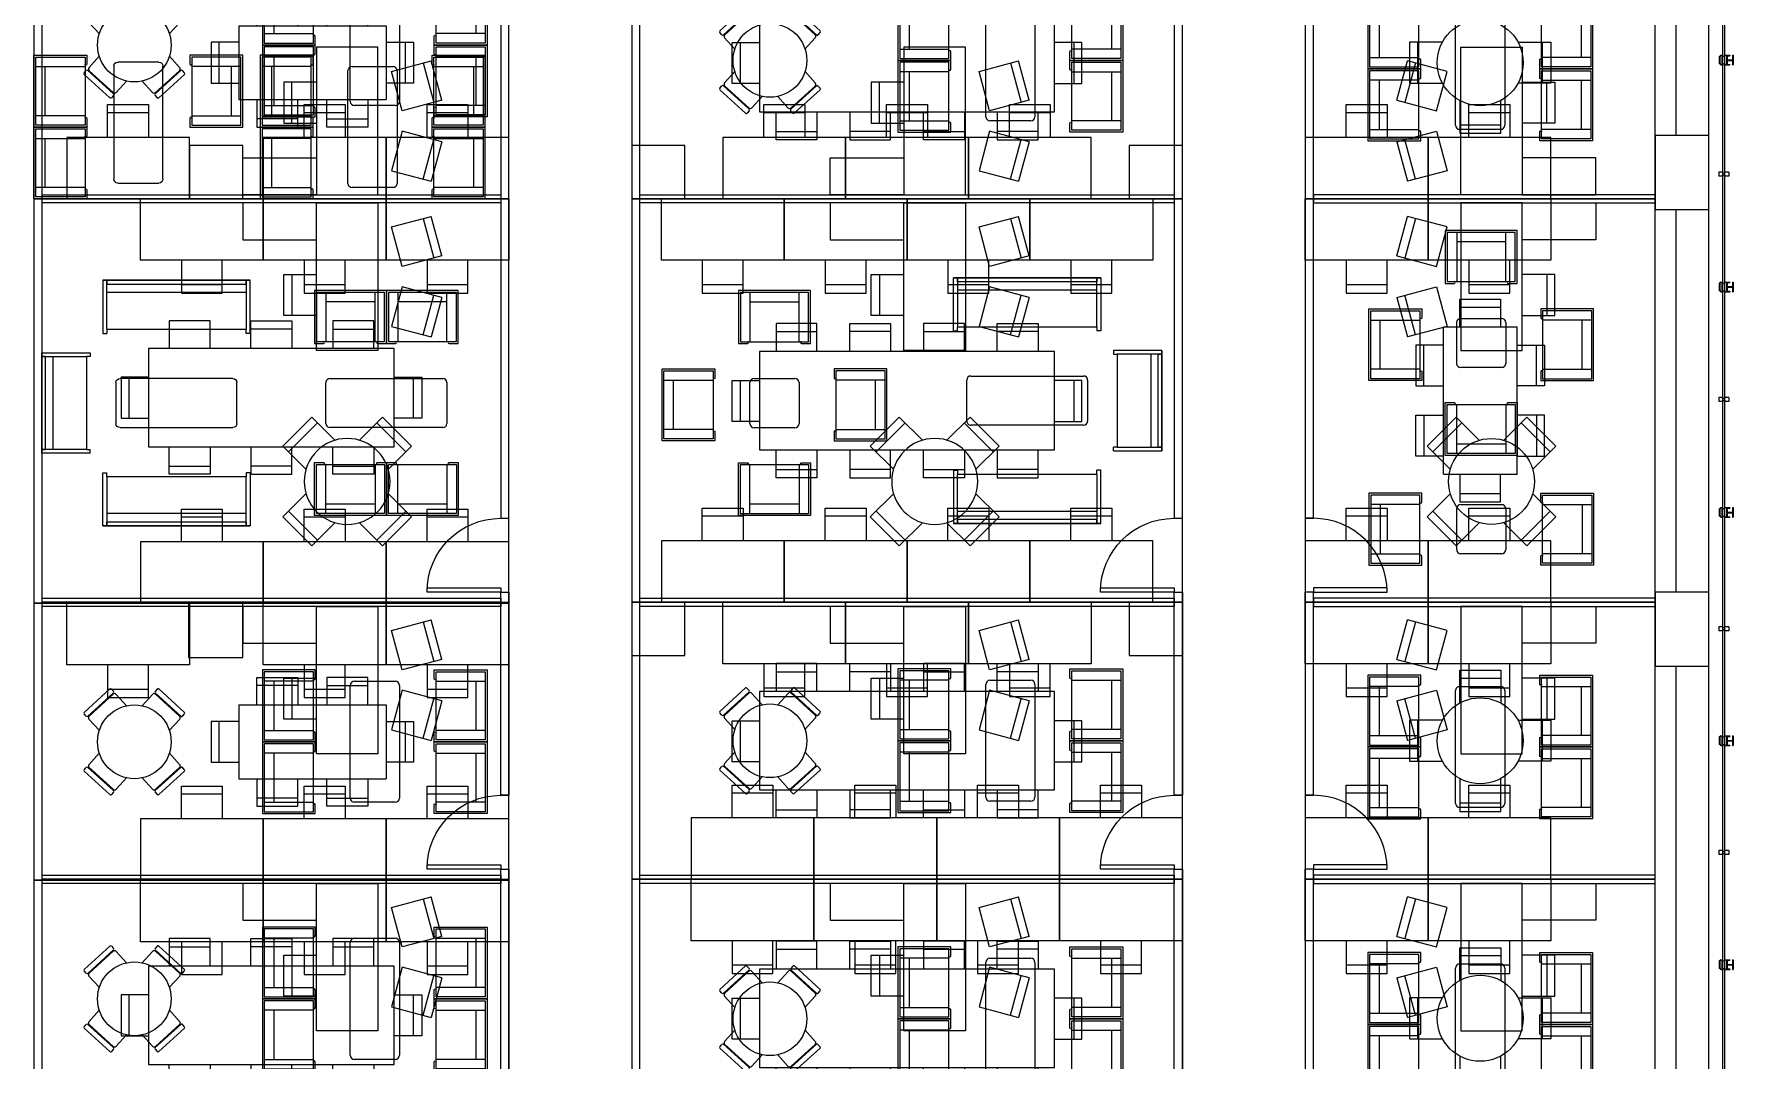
# Model space of a CAD drawing. Header units: feet. Extents: x 0 to 197, y 0 to 205.
# Drawn here: x 128 to 197.2, y 102.7 to 144.5 of the extents above; entities that cross this region are included whole.
import ezdxf

# ---------------------------------------------------------------- set-up
doc = ezdxf.new("R2010")
doc.units = ezdxf.units.FT
doc.header["$LTSCALE"] = 0.003281
doc.header["$MEASUREMENT"] = 0
for name, color, linetype, true_color in [('0-PF-CELLULAR$0-PF-CELL', 6, 'Continuous', 0xff00ff), ('0-PF-PARITION-WALLS', 70, 'Continuous', 0x7fff00), ('FURN$0-FURN-BENCHING', 15, 'Continuous', 0xbf3f3f), ('FURN$0-FURN-BREAKOUT', 18, 'Continuous', 0x000000), ('FURN$0-FURN-CONFERENCE', 4, 'Continuous', 0x00ffff), ('FURN$0-FURN-OFFICE', 254, 'Continuous', 0xbfbfff), ('FURN$0-FURN-RECEPTION', 18, 'Continuous', 0x000000), ('PF-PLAN$0-PF-DARK', 18, 'Continuous', 0x000000), ('PF-PLAN$0-PF-LIGHT', 254, 'Continuous', 0xe6e6e6), ('PF-PLAN$0-PF-MEDIUM', 9, 'Continuous', 0xbebebe)]:
    doc.layers.add(name, color=color, linetype=linetype, true_color=true_color)

# ---------------------------------------------------------------- blocks, each defined once
blk = doc.blocks.new('FLOORED-FURN-BENCHING')
at = {"layer": 'FURN$0-FURN-BENCHING'}
blk.add_line((0.333, 0), (0.333, 1.667), dxfattribs=at)
for points in [[(3.833, 3.333), (3.833, -1.667), (1.333, -1.667), (1.333, 3.333), (3.833, 3.333)], [(1.333, 1.667), (0, 1.667), (0, 0), (1.333, 0)]]:
    blk.add_lwpolyline(points, dxfattribs=at)
blk = doc.blocks.new('FLOORED-FURN-BREAKOUT-LOUNGE-TWO')
at = {"layer": 'FURN$0-FURN-BREAKOUT'}
for p, q in [((0.462, 9.077), (0.462, 7.077)), ((2.462, 7.077), (2.462, 9.077)), ((2.462, 8.692), (0.462, 8.692)), ((0.628, 5.577), (2.295, 5.577)), ((0.462, 3.744), (0.462, 5.41)), ((2.462, 5.41), (2.462, 3.744)), ((2.295, 3.577), (0.628, 3.577)), ((0.462, 0.077), (0.462, 2.077)), ((2.462, 2.077), (2.462, 0.077)), ((2.462, 0.462), (0.462, 0.462))]:
    blk.add_line(p, q, dxfattribs=at)
for points in [[(2.557, 7.077, 1), (2.557, 7), (2.923, 7), (2.923, 9.154), (0, 9.154), (0, 7), (0.365, 7, 1), (0.365, 7.077)], [(2.557, 2.077, -1), (2.557, 2.154), (2.923, 2.154), (2.923, 0), (0, 0), (0, 2.154), (0.365, 2.154, -1), (0.365, 2.077)]]:
    blk.add_lwpolyline(points, format="xyb", dxfattribs=at)
for points in [[(2.846, 9.077), (0.077, 9.077), (0.077, 7.077), (2.846, 7.077), (2.846, 9.077)], [(2.846, 0.077), (0.077, 0.077), (0.077, 2.077), (2.846, 2.077), (2.846, 0.077)]]:
    blk.add_lwpolyline(points, dxfattribs=at)
for centre, start, end in [((0.628, 5.41), 90, 180), ((2.295, 5.41), 0, 90), ((0.628, 3.744), 180, 270), ((2.295, 3.744), 270, 0)]:
    blk.add_arc(centre, 0.167, start, end, dxfattribs=at)
blk = doc.blocks.new('FLOORED-FURN-BREAKOUT-LOUNGE-FOUR')
at = {"layer": 'FURN$0-FURN-BREAKOUT'}
for p, q in [((0.462, 9.077), (0.462, 7.077)), ((2.462, 7.077), (2.462, 9.077)), ((2.462, 8.692), (0.462, 8.692)), ((0.628, 5.577), (2.295, 5.577)), ((-3.038, 5.506), (-1.038, 5.506)), ((-2.654, 3.506), (-2.654, 5.506)), ((0.462, 3.744), (0.462, 5.41)), ((2.462, 5.41), (2.462, 3.744)), ((5.962, 5.506), (3.962, 5.506)), ((5.577, 3.506), (5.577, 5.506)), ((-1.038, 3.506), (-3.038, 3.506)), ((2.295, 3.577), (0.628, 3.577)), ((3.962, 3.506), (5.962, 3.506)), ((0.462, 0.077), (0.462, 2.077)), ((2.462, 2.077), (2.462, 0.077)), ((2.462, 0.462), (0.462, 0.462))]:
    blk.add_line(p, q, dxfattribs=at)
for points in [[(2.557, 7.077, 1), (2.557, 7), (2.923, 7), (2.923, 9.154), (0, 9.154), (0, 7), (0.365, 7, 1), (0.365, 7.077)], [(-1.038, 3.41, -1), (-0.962, 3.41), (-0.962, 3.044), (-3.115, 3.044), (-3.115, 5.967), (-0.962, 5.967), (-0.962, 5.602, -1), (-1.038, 5.602)], [(3.962, 3.41, 1), (3.885, 3.41), (3.885, 3.044), (6.038, 3.044), (6.038, 5.967), (3.885, 5.967), (3.885, 5.602, 1), (3.962, 5.602)], [(2.557, 2.077, -1), (2.557, 2.154), (2.923, 2.154), (2.923, 0), (0, 0), (0, 2.154), (0.365, 2.154, -1), (0.365, 2.077)]]:
    blk.add_lwpolyline(points, format="xyb", dxfattribs=at)
for points in [[(2.846, 9.077), (0.077, 9.077), (0.077, 7.077), (2.846, 7.077), (2.846, 9.077)], [(-3.038, 3.121), (-3.038, 5.89), (-1.038, 5.89), (-1.038, 3.121), (-3.038, 3.121)], [(5.962, 3.121), (5.962, 5.89), (3.962, 5.89), (3.962, 3.121), (5.962, 3.121)], [(2.846, 0.077), (0.077, 0.077), (0.077, 2.077), (2.846, 2.077), (2.846, 0.077)]]:
    blk.add_lwpolyline(points, dxfattribs=at)
for centre, start, end in [((0.628, 5.41), 90, 180), ((2.295, 5.41), 0, 90), ((0.628, 3.744), 180, 270), ((2.295, 3.744), 270, 0)]:
    blk.add_arc(centre, 0.167, start, end, dxfattribs=at)
blk = doc.blocks.new('FLOORED-FURN-BREAKOUT-LOUNGE-FOUR-ACROSS')
at = {"layer": 'FURN$0-FURN-BREAKOUT'}
for p, q in [((-2.462, 9.077), (-2.462, 7.077)), ((-0.462, 7.077), (-0.462, 9.077)), ((0.462, 9.077), (0.462, 7.077)), ((2.462, 7.077), (2.462, 9.077)), ((-0.462, 8.692), (-2.462, 8.692)), ((2.462, 8.692), (0.462, 8.692)), ((-2.295, 5.577), (2.295, 5.577)), ((-2.462, 3.744), (-2.462, 5.41)), ((2.462, 5.41), (2.462, 3.744)), ((2.295, 3.577), (-2.295, 3.577)), ((-2.462, 0.077), (-2.462, 2.077)), ((-0.462, 2.077), (-0.462, 0.077)), ((0.462, 0.077), (0.462, 2.077)), ((2.462, 2.077), (2.462, 0.077)), ((-0.462, 0.462), (-2.462, 0.462)), ((2.462, 0.462), (0.462, 0.462))]:
    blk.add_line(p, q, dxfattribs=at)
for points in [[(-0.366, 7.077, 1), (-0.366, 7), (0, 7), (0, 9.154), (-2.923, 9.154), (-2.923, 7), (-2.558, 7, 1), (-2.558, 7.077)], [(2.557, 7.077, 1), (2.557, 7), (2.923, 7), (2.923, 9.154), (0, 9.154), (0, 7), (0.365, 7, 1), (0.365, 7.077)], [(-0.366, 2.077, -1), (-0.366, 2.154), (0, 2.154), (0, 0), (-2.923, 0), (-2.923, 2.154), (-2.558, 2.154, -1), (-2.558, 2.077)], [(2.557, 2.077, -1), (2.557, 2.154), (2.923, 2.154), (2.923, 0), (0, 0), (0, 2.154), (0.365, 2.154, -1), (0.365, 2.077)]]:
    blk.add_lwpolyline(points, format="xyb", dxfattribs=at)
for points in [[(-0.077, 9.077), (-2.846, 9.077), (-2.846, 7.077), (-0.077, 7.077), (-0.077, 9.077)], [(2.846, 9.077), (0.077, 9.077), (0.077, 7.077), (2.846, 7.077), (2.846, 9.077)], [(-0.077, 0.077), (-2.846, 0.077), (-2.846, 2.077), (-0.077, 2.077), (-0.077, 0.077)], [(2.846, 0.077), (0.077, 0.077), (0.077, 2.077), (2.846, 2.077), (2.846, 0.077)]]:
    blk.add_lwpolyline(points, dxfattribs=at)
for centre, start, end in [((-2.295, 5.41), 90, 180), ((2.295, 5.41), 0, 90), ((-2.295, 3.744), 180, 270), ((2.295, 3.744), 270, 0)]:
    blk.add_arc(centre, 0.167, start, end, dxfattribs=at)
blk = doc.blocks.new('FLOORED-FURN-BREAKOUT-THREE-COUCH')
at = {"layer": 'FURN$0-FURN-BREAKOUT'}
for p, q in [((7.044, 8.482), (2.956, 8.482)), ((2.956, 8.482), (2.956, 6.514)), ((2.956, 8.482), (3.107, 8.482)), ((3.107, 8.482), (3.107, 6.669)), ((3.107, 8.331), (3.107, 8.482)), ((3.107, 8.482), (6.893, 8.482)), ((6.893, 8.331), (3.107, 8.331)), ((6.893, 6.669), (6.893, 8.482)), ((6.893, 8.482), (7.044, 8.482)), ((6.893, 8.482), (6.893, 8.331)), ((7.044, 6.514), (7.044, 8.482)), ((3.107, 8.028), (6.893, 8.028)), ((2.956, 6.514), (3.107, 6.514)), ((3.107, 6.514), (3.107, 6.665)), ((3.107, 6.665), (6.893, 6.665)), ((6.893, 6.665), (6.893, 6.514)), ((7.044, 6.514), (6.893, 6.514)), ((0, 6), (0, 0)), ((0, 5.833), (0, 6)), ((0, 6), (2.167, 6)), ((1.996, 5.833), (0, 5.833)), ((0, 5.833), (0.167, 5.833)), ((0, 0.167), (0, 5.833)), ((0.167, 5.833), (0.167, 0.167)), ((0.5, 0.167), (0.5, 5.833)), ((2, 0.167), (2, 5.833)), ((2, 5.833), (2.167, 5.833)), ((2.167, 6), (2.167, 5.833)), ((7.833, 6), (7.833, 5.833)), ((10, 6), (7.833, 6)), ((8, 5.833), (7.833, 5.833)), ((8, 0.167), (8, 5.833)), ((8.004, 5.833), (10, 5.833)), ((9.5, 0.167), (9.5, 5.833)), ((9.833, 5.833), (9.833, 0.167)), ((10, 5.833), (9.833, 5.833)), ((10, 5.833), (10, 6)), ((10, 6), (10, 0)), ((10, 0.167), (10, 5.833)), ((4, 0.705), (4, 5.295)), ((4.167, 5.462), (5.833, 5.462)), ((6, 5.295), (6, 0.705)), ((0, 0), (0, 0.167)), ((0, 0.167), (1.996, 0.167)), ((0.167, 0.167), (0, 0.167)), ((2.167, 0), (0, 0)), ((2.167, 0.167), (2, 0.167)), ((2.167, 0), (2.167, 0.167)), ((5.833, 0.538), (4.167, 0.538)), ((7.833, 0.167), (8, 0.167)), ((7.833, 0), (7.833, 0.167)), ((7.833, 0), (10, 0)), ((10, 0.167), (8.004, 0.167)), ((9.833, 0.167), (10, 0.167)), ((10, 0), (10, 0.167))]:
    blk.add_line(p, q, dxfattribs=at)
for centre, start, end in [((4.167, 5.295), 90, 180), ((5.833, 5.295), 0, 90), ((4.167, 0.705), 180, 270), ((5.833, 0.705), 270, 0)]:
    blk.add_arc(centre, 0.167, start, end, dxfattribs=at)
blk = doc.blocks.new('FLOORED-FURN-BREAKOUT-FOUR-SEAT')
at = {"layer": 'FURN$0-FURN-BREAKOUT'}
for p, q in [((-2.147, 2.492), (-1.199, 3.538)), ((-1.137, 3.541), (-1.042, 3.455)), ((1.04, 3.457), (1.135, 3.543)), ((1.197, 3.54), (2.149, 2.498)), ((-1.039, 3.392), (-1.987, 2.346)), ((-1.934, 2.358), (-1.046, 3.339)), ((-0.921, 3.345), (-0.459, 2.927)), ((0.455, 2.923), (0.919, 3.347)), ((1.989, 2.352), (1.037, 3.395)), ((1.044, 3.341), (1.936, 2.364)), ((-2.049, 2.343), (-2.144, 2.429)), ((-1.467, 1.815), (-1.928, 2.234)), ((1.931, 2.239), (1.467, 1.815)), ((2.146, 2.435), (2.051, 2.349)), ((-1.467, 1.185), (-1.928, 0.766)), ((1.931, 0.761), (1.467, 1.185)), ((-2.147, 0.508), (-1.199, -0.538)), ((-2.049, 0.657), (-2.144, 0.571)), ((-1.039, -0.392), (-1.987, 0.654)), ((-1.934, 0.642), (-1.046, -0.339)), ((-0.921, -0.345), (-0.459, 0.073)), ((0.455, 0.077), (0.919, -0.347)), ((1.989, 0.648), (1.037, -0.395)), ((1.044, -0.341), (1.936, 0.636)), ((1.197, -0.54), (2.149, 0.502)), ((2.146, 0.565), (2.051, 0.651)), ((-1.137, -0.541), (-1.042, -0.455)), ((1.04, -0.457), (1.135, -0.543))]:
    blk.add_line(p, q, dxfattribs=at)
blk.add_circle((0, 1.5), 1.5, dxfattribs=at)
for centre, radius, start, end in [((-1.167, 3.508), 0.0441, 47.81673, 137.81673), ((1.164, 3.511), 0.0441, 42.3913, 132.3913), ((-0.98, 3.28), 0.0882, 47.81673, 137.81673), ((-1.072, 3.422), 0.0441, 317.81673, 47.81673), ((0.979, 3.282), 0.0882, 42.3913, 132.3913), ((1.07, 3.424), 0.0441, 132.3913, 222.3913), ((-2.115, 2.462), 0.0441, 137.81673, 227.81673), ((-2.02, 2.376), 0.0441, 227.81673, 317.81673), ((-1.869, 2.299), 0.0882, 137.81673, 227.81673), ((1.871, 2.304), 0.0882, 312.3913, 42.3913), ((2.022, 2.382), 0.0441, 222.3913, 312.3913), ((2.116, 2.468), 0.0441, 312.3913, 42.3913), ((-1.869, 0.701), 0.0882, 132.18327, 222.18327), ((1.871, 0.696), 0.0882, 317.6087, 47.6087), ((-2.115, 0.538), 0.0441, 132.18327, 222.18327), ((-2.02, 0.624), 0.0441, 42.18327, 132.18327), ((2.022, 0.618), 0.0441, 47.6087, 137.6087), ((2.116, 0.532), 0.0441, 317.6087, 47.6087), ((-1.167, -0.508), 0.0441, 222.18327, 312.18327), ((-0.98, -0.28), 0.0882, 222.18327, 312.18327), ((-1.072, -0.422), 0.0441, 312.18327, 42.18327), ((0.979, -0.282), 0.0882, 227.6087, 317.6087), ((1.07, -0.424), 0.0441, 137.6087, 227.6087), ((1.164, -0.511), 0.0441, 227.6087, 317.6087)]:
    blk.add_arc(centre, radius, start, end, dxfattribs=at)
blk = doc.blocks.new('FLOORED-FURN-RECEPTION-LOUNGE-TWO')
at = {"layer": 'FURN$0-FURN-RECEPTION'}
for p, q in [((-35.15, 67.08), (-15.15, 67.08)), ((-75.23, 64.88), (-51.23, 64.88)), ((-70.62, 40.88), (-70.62, 64.88)), ((-37.15, 10), (-37.15, 65.08)), ((-13.15, 65.08), (-13.15, 10)), ((24.92, 64.88), (0.92, 64.88)), ((20.31, 40.88), (20.31, 64.88)), ((-51.23, 40.88), (-75.23, 40.88)), ((0.92, 40.88), (24.92, 40.88)), ((24.92, 29.81), (0.92, 29.81)), ((20.31, 5.81), (20.31, 29.81)), ((-15.15, 8), (-35.15, 8)), ((0.92, 5.81), (24.92, 5.81))]:
    blk.add_line(p, q, dxfattribs=at)
for points in [[(-51.23, 39.74, -1), (-50.31, 39.74), (-50.31, 35.34), (-76.15, 35.34), (-76.15, 70.42), (-50.31, 70.42), (-50.31, 66.04, -1), (-51.23, 66.04)], [(0.92, 39.74, 1), (0, 39.74), (0, 35.34), (25.85, 35.34), (25.85, 70.42), (0, 70.42), (0, 66.04, 1), (0.92, 66.04)], [(0.92, 4.66, 1), (0, 4.66), (0, 0.27), (25.85, 0.27), (25.85, 35.34), (0, 35.34), (0, 30.96, 1), (0.92, 30.96)]]:
    blk.add_lwpolyline(points, format="xyb", dxfattribs=at)
for points in [[(-75.23, 36.27), (-75.23, 69.5), (-51.23, 69.5), (-51.23, 36.27), (-75.23, 36.27)], [(24.92, 36.27), (24.92, 69.5), (0.92, 69.5), (0.92, 36.27), (24.92, 36.27)], [(24.92, 1.19), (24.92, 34.42), (0.92, 34.42), (0.92, 1.19), (24.92, 1.19)]]:
    blk.add_lwpolyline(points, dxfattribs=at)
for centre, start, end in [((-35.15, 65.08), 90, 180), ((-15.15, 65.08), 360, 90), ((-35.15, 10), 180, 270), ((-15.15, 10), 270, 360)]:
    blk.add_arc(centre, 2, start, end, dxfattribs=at)
blk = doc.blocks.new('FLOORED-FURN-RECEPTION-LOUNGE')
at = {"layer": 'FURN$0-FURN-RECEPTION'}
for p, q in [((-30, 59.08), (-54, 59.08)), ((-49.38, 59.08), (-49.38, 35.08)), ((-10, 59.08), (10, 59.08)), ((30, 59.08), (54, 59.08)), ((49.38, 59.08), (49.38, 35.08)), ((-12, 2), (-12, 57.08)), ((12, 57.08), (12, 2)), ((-54, 35.08), (-30, 35.08)), ((54, 35.08), (30, 35.08)), ((-30, 24), (-54, 24)), ((-49.38, 24), (-49.38, 0)), ((30, 24), (54, 24)), ((49.38, 24), (49.38, 0)), ((-54, 0), (-30, 0)), ((10, 0), (-10, 0)), ((54, 0), (30, 0))]:
    blk.add_line(p, q, dxfattribs=at)
for points in [[(-30, 60.22, 1), (-29.08, 60.22), (-29.08, 64.62), (-54.92, 64.62), (-54.92, 29.54), (-29.08, 29.54), (-29.08, 33.92, 1), (-30, 33.92)], [(30, 60.22, -1), (29.08, 60.22), (29.08, 64.62), (54.92, 64.62), (54.92, 29.54), (29.08, 29.54), (29.08, 33.92, -1), (30, 33.92)], [(-30, 25.14, 1), (-29.08, 25.14), (-29.08, 29.54), (-54.92, 29.54), (-54.92, -5.54), (-29.08, -5.54), (-29.08, -1.15, 1), (-30, -1.15)], [(30, 25.14, -1), (29.08, 25.14), (29.08, 29.54), (54.92, 29.54), (54.92, -5.54), (29.08, -5.54), (29.08, -1.15, -1), (30, -1.15)]]:
    blk.add_lwpolyline(points, format="xyb", dxfattribs=at)
for points in [[(-54, 63.69), (-54, 30.46), (-30, 30.46), (-30, 63.69), (-54, 63.69)], [(54, 63.69), (54, 30.46), (30, 30.46), (30, 63.69), (54, 63.69)], [(-54, 28.62), (-54, -4.62), (-30, -4.62), (-30, 28.62), (-54, 28.62)], [(54, 28.62), (54, -4.62), (30, -4.62), (30, 28.62), (54, 28.62)]]:
    blk.add_lwpolyline(points, dxfattribs=at)
for centre, start, end in [((-10, 57.08), 90, 180), ((10, 57.08), 360, 90), ((-10, 2), 180, 270), ((10, 2), 270, 360)]:
    blk.add_arc(centre, 2, start, end, dxfattribs=at)
blk = doc.blocks.new('FLOORED-3_ DOOR 01')
at = {"layer": '0-PF-PARITION-WALLS'}
for p, q in [((-39, 0), (-39, -4)), ((2, 0), (-3, 0)), ((-3, 0), (-3, -4)), ((2, 0), (2, -4)), ((2, -4), (-3, -4))]:
    blk.add_line(p, q, dxfattribs=at)
blk.add_lwpolyline([(-3, 0), (-3, 36), (-5, 36), (-5, 0), (-3, 0)], dxfattribs=at)
blk.add_arc((-3, 0), 36, 90, 180, dxfattribs=at)
blk = doc.blocks.new('FLOORED-ASSEMBLY-PRIVATE-OFFICE-SMALL')
at = {"layer": 'FURN$0-FURN-OFFICE'}
for p, q in [((7.343, 5.367), (7.775, 3.757)), ((8.097, 3.843), (7.665, 5.453)), ((2, 2.917), (2, 4.583)), ((7.343, 0.633), (7.775, 2.243)), ((8.097, 2.157), (7.665, 0.547))]:
    blk.add_line(p, q, dxfattribs=at)
for points in [[(5.5, 6), (3, 6), (3, 0), (5.5, 0), (5.5, 6)], [(8.097, 3.843), (6.487, 3.412), (6.056, 5.022), (7.665, 5.453)], [(3, 4.583), (1.667, 4.583), (1.667, 2.917), (3, 2.917)], [(8.097, 2.157), (6.487, 2.588), (6.056, 0.978), (7.665, 0.547)], [(3, 0), (0, 0), (0, 1.5), (3, 1.5)]]:
    blk.add_lwpolyline(points, dxfattribs=at)
blk = doc.blocks.new('FLOORED-ASSEMBLY-PRIVATE-OFFICE-BREAKOUT')
at = {"layer": 'FURN$0-FURN-OFFICE'}
for p, q in [((0.833, 5.411), (-0.833, 5.411)), ((-2.539, 2.039), (-2.539, 3.706)), ((2.539, 2.039), (2.539, 3.706)), ((0.833, 0.333), (-0.833, 0.333))]:
    blk.add_line(p, q, dxfattribs=at)
for points in [[(-0.833, 4.411), (-0.833, 5.744), (0.833, 5.744), (0.833, 4.411)], [(-1.539, 3.706), (-2.872, 3.706), (-2.872, 2.039), (-1.539, 2.039)], [(1.539, 3.706), (2.872, 3.706), (2.872, 2.039), (1.539, 2.039)], [(-0.833, 1.333), (-0.833, 0), (0.833, 0), (0.833, 1.333)]]:
    blk.add_lwpolyline(points, dxfattribs=at)
for start, end in [(45, 225), (225, 45)]:
    blk.add_arc((0, 2.872), 1.75, start, end, dxfattribs=at)
blk = doc.blocks.new('FLOORED-FURN-SIX-SEAT-CONFERENCE-SQUARE')
at = {"layer": 'FURN$0-FURN-CONFERENCE'}
for p, q in [((2.406, 3.789), (0.739, 3.789)), ((3.594, 3.789), (5.261, 3.789)), ((0, 3), (0, 0)), ((0, 3), (6, 3)), ((6, 3), (6, 0)), ((-0.789, 0.667), (-0.789, 2.333)), ((6.789, 0.667), (6.789, 2.333)), ((0, 0), (6, 0)), ((2.406, -0.789), (0.739, -0.789)), ((3.594, -0.789), (5.261, -0.789))]:
    blk.add_line(p, q, dxfattribs=at)
for points in [[(0.739, 3), (0.739, 4.122), (2.406, 4.122), (2.406, 3)], [(5.261, 3), (5.261, 4.122), (3.594, 4.122), (3.594, 3)], [(0, 2.333), (-1.122, 2.333), (-1.122, 0.667), (0, 0.667)], [(6, 2.333), (7.122, 2.333), (7.122, 0.667), (6, 0.667)], [(0.739, 0), (0.739, -1.122), (2.406, -1.122), (2.406, 0)], [(5.261, 0), (5.261, -1.122), (3.594, -1.122), (3.594, 0)]]:
    blk.add_lwpolyline(points, dxfattribs=at)
blk = doc.blocks.new('FLOORED-FURN-EIGHT-SEAT-CONFERENCE-SQUARE')
at = {"layer": 'FURN$0-FURN-CONFERENCE'}
for p, q in [((0.833, 4.789), (2.5, 4.789)), ((5.833, 4.789), (4.167, 4.789)), ((7.5, 4.789), (9.167, 4.789)), ((10, 4), (0, 4)), ((0, 4), (0, 0)), ((10, 0), (10, 4)), ((-0.789, 1.167), (-0.789, 2.833)), ((10.789, 1.167), (10.789, 2.833)), ((0, 0), (10, 0)), ((0.833, -0.789), (2.5, -0.789)), ((5.833, -0.789), (4.167, -0.789)), ((7.5, -0.789), (9.167, -0.789))]:
    blk.add_line(p, q, dxfattribs=at)
for points in [[(2.5, 4), (2.5, 5.122), (0.833, 5.122), (0.833, 4)], [(4.167, 4), (4.167, 5.122), (5.833, 5.122), (5.833, 4)], [(9.167, 4), (9.167, 5.122), (7.5, 5.122), (7.5, 4)], [(0, 2.833), (-1.122, 2.833), (-1.122, 1.167), (0, 1.167)], [(10, 2.833), (11.122, 2.833), (11.122, 1.167), (10, 1.167)], [(2.5, 0), (2.5, -1.122), (0.833, -1.122), (0.833, 0)], [(4.167, 0), (4.167, -1.122), (5.833, -1.122), (5.833, 0)], [(9.167, 0), (9.167, -1.122), (7.5, -1.122), (7.5, 0)]]:
    blk.add_lwpolyline(points, dxfattribs=at)
blk = doc.blocks.new('FLOORED-FURN-TWELVE-SEAT-CONFERENCE')
at = {"layer": 'FURN$0-FURN-CONFERENCE'}
for p, q in [((1.789, 5.949), (3.456, 5.949)), ((6.456, 5.949), (4.789, 5.949)), ((7.789, 5.949), (9.456, 5.949)), ((12.456, 5.949), (10.789, 5.949)), ((0.333, 2.327), (0.333, 3.994)), ((13.911, 2.327), (13.911, 3.994)), ((1.789, 0.333), (3.456, 0.333)), ((6.456, 0.333), (4.789, 0.333)), ((7.789, 0.333), (9.456, 0.333)), ((12.456, 0.333), (10.789, 0.333))]:
    blk.add_line(p, q, dxfattribs=at)
for points in [[(3.456, 5.161), (3.456, 6.283), (1.789, 6.283), (1.789, 5.161)], [(4.789, 5.161), (4.789, 6.283), (6.456, 6.283), (6.456, 5.161)], [(9.456, 5.161), (9.456, 6.283), (7.789, 6.283), (7.789, 5.161)], [(10.789, 5.161), (10.789, 6.283), (12.456, 6.283), (12.456, 5.161)], [(1.122, 1.141), (13.122, 1.141), (13.122, 5.141), (1.122, 5.141), (1.122, 1.141)], [(1.122, 3.994), (0, 3.994), (0, 2.327), (1.122, 2.327)], [(13.122, 3.994), (14.244, 3.994), (14.244, 2.327), (13.122, 2.327)], [(3.456, 1.122), (3.456, 0), (1.789, 0), (1.789, 1.122)], [(4.789, 1.122), (4.789, 0), (6.456, 0), (6.456, 1.122)], [(9.456, 1.122), (9.456, 0), (7.789, 0), (7.789, 1.122)], [(10.789, 1.122), (10.789, 0), (12.456, 0), (12.456, 1.122)]]:
    blk.add_lwpolyline(points, dxfattribs=at)
blk = doc.blocks.new('FLOORED-FURN-FOUR-SEAT-CONFERENCE 01')
at = {"layer": 'FURN$0-FURN-CONFERENCE'}
for p, q in [((1.667, 5.411), (0, 5.411)), ((-1.706, 2.039), (-1.706, 3.706)), ((3.372, 2.039), (3.372, 3.706)), ((1.667, 0.333), (0, 0.333))]:
    blk.add_line(p, q, dxfattribs=at)
for points in [[(0, 4.411), (0, 5.744), (1.667, 5.744), (1.667, 4.411)], [(-0.706, 3.706), (-2.039, 3.706), (-2.039, 2.039), (-0.706, 2.039)], [(2.372, 3.706), (3.706, 3.706), (3.706, 2.039), (2.372, 2.039)], [(0, 1.333), (0, 0), (1.667, 0), (1.667, 1.333)]]:
    blk.add_lwpolyline(points, dxfattribs=at)
blk.add_circle((0.833, 2.872), 1.75, dxfattribs=at)

msp = doc.modelspace()

# ---------------------------------------------------------------- linework, layer by layer
at = {"layer": '0-PF-CELLULAR$0-PF-CELL'}
for points in [[(128, 137.751), (147.334, 137.751), (147.334, 148.834), (128, 148.834), (128, 137.751)], [(152.334, 137.751), (174.75, 137.751), (174.75, 148.834), (152.334, 148.834), (152.334, 137.751)], [(179.75, 137.751), (194, 137.751), (194, 148.834), (179.75, 148.834), (179.75, 137.751)], [(128, 121.292), (147.334, 121.292), (147.334, 137.751), (128, 137.751), (128, 121.292)], [(152.334, 121.334), (174.75, 121.334), (174.75, 137.751), (152.334, 137.751), (152.334, 121.334)], [(179.75, 121.334), (194, 121.334), (194, 137.751), (179.75, 137.751), (179.75, 121.334)], [(128, 110.021), (147.334, 110.021), (147.334, 121.292), (128, 121.292), (128, 110.021)], [(152.334, 110.063), (174.75, 110.063), (174.75, 121.334), (152.334, 121.334), (152.334, 110.063)], [(179.75, 110.063), (194, 110.063), (194, 121.334), (179.75, 121.334), (179.75, 110.063)], [(128, 98.751), (147.334, 98.751), (147.334, 110.021), (128, 110.021), (128, 98.751)], [(152.334, 98.751), (174.75, 98.751), (174.75, 110.063), (152.334, 110.063), (152.334, 98.751)], [(179.75, 98.751), (194, 98.751), (194, 110.063), (179.75, 110.063), (179.75, 98.751)]]:
    msp.add_lwpolyline(points, dxfattribs=at)
at = {"layer": '0-PF-PARITION-WALLS'}
for p, q in [((147, 137.751), (128.334, 137.751)), ((174.417, 137.751), (152.667, 137.751)), ((180.084, 137.751), (194, 137.751)), ((147, 121.334), (128.334, 121.334)), ((174.417, 121.334), (152.667, 121.334)), ((180.084, 121.334), (194, 121.334)), ((147, 110.063), (128.334, 110.063)), ((174.417, 110.063), (152.667, 110.063)), ((180.084, 110.063), (194, 110.063))]:
    msp.add_line(p, q, dxfattribs=at)
for points in [[(128, 41.751), (128.334, 41.751), (128.334, 158.834), (128, 158.834), (128, 41.751)], [(152.334, 41.751), (152.667, 41.751), (152.667, 158.834), (152.334, 158.834), (152.334, 41.751)], [(147, 124.751), (147.334, 124.751), (147.334, 145.417), (147, 145.417), (147, 124.751)], [(174.417, 124.751), (174.75, 124.751), (174.75, 145.417), (174.417, 145.417), (174.417, 124.751)], [(179.75, 124.751), (180.084, 124.751), (180.084, 145.417), (179.75, 145.417), (179.75, 124.751)], [(147, 137.584), (128.334, 137.584), (128.334, 137.917), (147, 137.917), (147, 137.584)], [(174.417, 137.584), (152.667, 137.584), (152.667, 137.917), (174.417, 137.917), (174.417, 137.584)], [(180.084, 137.584), (194, 137.584), (194, 137.917), (180.084, 137.917), (180.084, 137.584)], [(147.334, 113.48), (147, 113.48), (147, 121.751), (147.334, 121.751), (147.334, 113.48)], [(174.75, 113.48), (174.417, 113.48), (174.417, 121.751), (174.75, 121.751), (174.75, 113.48)], [(179.75, 113.48), (180.084, 113.48), (180.084, 121.751), (179.75, 121.751), (179.75, 113.48)], [(147, 121.167), (128.334, 121.167), (128.334, 121.501), (147, 121.501), (147, 121.167)], [(174.417, 121.167), (152.667, 121.167), (152.667, 121.501), (174.417, 121.501), (174.417, 121.167)], [(180.084, 121.167), (194, 121.167), (194, 121.501), (180.084, 121.501), (180.084, 121.167)], [(147, 109.896), (128.334, 109.896), (128.334, 110.23), (147, 110.23), (147, 109.896)], [(147.334, 102.167), (147, 102.167), (147, 110.48), (147.334, 110.48), (147.334, 102.167)], [(174.417, 109.896), (152.667, 109.896), (152.667, 110.23), (174.417, 110.23), (174.417, 109.896)], [(174.75, 102.167), (174.417, 102.167), (174.417, 110.48), (174.75, 110.48), (174.75, 102.167)], [(179.75, 102.167), (180.084, 102.167), (180.084, 110.48), (179.75, 110.48), (179.75, 102.167)], [(180.084, 109.896), (194, 109.896), (194, 110.23), (180.084, 110.23), (180.084, 109.896)]]:
    msp.add_lwpolyline(points, dxfattribs=at)
at = {"layer": 'PF-PLAN$0-PF-DARK', "linetype": 'Continuous'}
for p, q in [((196.167, 176.917), (196.167, 0.667)), ((136.5, 139.917), (134.334, 139.917)), ((134.334, 139.917), (134.334, 137.751)), ((136.5, 137.751), (136.5, 139.917)), ((154.5, 139.917), (152.334, 139.917)), ((152.334, 139.917), (152.334, 137.751)), ((154.5, 137.751), (154.5, 139.917)), ((174.75, 139.917), (172.584, 139.917)), ((172.584, 139.917), (172.584, 137.751)), ((174.75, 137.751), (174.75, 139.917)), ((194, 140.344), (196.167, 140.344)), ((194, 140.344), (194, 137.323)), ((134.334, 137.751), (136.5, 137.751)), ((152.334, 137.751), (154.5, 137.751)), ((172.584, 137.751), (174.75, 137.751)), ((194, 137.323), (196.167, 137.323)), ((194, 121.761), (196.167, 121.761)), ((194, 121.761), (194, 118.74)), ((136.5, 121.292), (134.292, 121.292)), ((134.292, 121.292), (134.292, 119.084)), ((136.5, 119.084), (136.5, 121.292)), ((154.5, 121.334), (152.334, 121.334)), ((152.334, 121.334), (152.334, 119.167)), ((154.5, 119.167), (154.5, 121.334)), ((174.75, 121.334), (172.584, 121.334)), ((172.584, 121.334), (172.584, 119.167)), ((174.75, 119.167), (174.75, 121.334)), ((134.292, 119.084), (136.5, 119.084)), ((152.334, 119.167), (154.5, 119.167)), ((172.584, 119.167), (174.75, 119.167)), ((194, 118.74), (196.167, 118.74))]:
    msp.add_line(p, q, dxfattribs=at)
at = {"layer": 'PF-PLAN$0-PF-LIGHT', "linetype": 'Continuous'}
for p, q in [((196.667, 143.594), (196.608, 143.535)), ((196.608, 143.535), (196.608, 143.257)), ((196.667, 143.198), (196.608, 143.257)), ((196.667, 143.594), (196.75, 143.594)), ((196.667, 143.594), (196.667, 143.198)), ((196.667, 143.198), (196.75, 143.198)), ((196.75, 143.553), (196.75, 143.594)), ((196.75, 143.553), (196.834, 143.553)), ((196.75, 143.24), (196.834, 143.24)), ((196.75, 143.24), (196.75, 143.198)), ((196.834, 143.594), (197.042, 143.594)), ((196.834, 143.553), (196.834, 143.594)), ((196.834, 143.24), (196.834, 143.198)), ((196.834, 143.198), (197.042, 143.198)), ((196.917, 143.198), (196.917, 143.594)), ((196.938, 143.407), (196.938, 143.573)), ((196.938, 143.573), (197.042, 143.573)), ((196.938, 143.407), (197.146, 143.407)), ((196.938, 143.219), (196.938, 143.386)), ((196.938, 143.386), (197.146, 143.386)), ((196.938, 143.219), (197.042, 143.219)), ((197.042, 143.594), (197.042, 143.573)), ((197.042, 143.219), (197.042, 143.198)), ((197.146, 143.594), (197.167, 143.594)), ((197.146, 143.594), (197.146, 143.407)), ((197.146, 143.386), (197.146, 143.198)), ((197.146, 143.198), (197.167, 143.198)), ((197.167, 143.594), (197.167, 143.198)), ((196.75, 138.834), (196.584, 138.834)), ((196.584, 138.834), (196.584, 138.667)), ((196.75, 138.667), (196.584, 138.667)), ((196.75, 138.792), (196.75, 138.834)), ((196.834, 138.792), (196.75, 138.792)), ((196.834, 138.709), (196.75, 138.709)), ((196.75, 138.709), (196.75, 138.667)), ((196.834, 138.792), (196.834, 138.834)), ((197, 138.834), (196.834, 138.834)), ((196.834, 138.709), (196.834, 138.792)), ((196.834, 138.709), (196.834, 138.667)), ((197, 138.667), (196.834, 138.667)), ((197, 138.834), (197, 138.667)), ((196.667, 134.365), (196.608, 134.306)), ((196.608, 134.306), (196.608, 134.028)), ((196.667, 134.365), (196.75, 134.365)), ((196.667, 134.365), (196.667, 133.969)), ((196.75, 134.323), (196.75, 134.365)), ((196.75, 134.323), (196.834, 134.323)), ((196.834, 134.365), (197.042, 134.365)), ((196.834, 134.323), (196.834, 134.365)), ((196.917, 133.969), (196.917, 134.365)), ((196.938, 134.178), (196.938, 134.344)), ((196.938, 134.344), (197.042, 134.344)), ((197.042, 134.365), (197.042, 134.344)), ((197.146, 134.365), (197.167, 134.365)), ((197.146, 134.365), (197.146, 134.178)), ((197.167, 134.365), (197.167, 133.969)), ((196.667, 133.969), (196.608, 134.028)), ((196.667, 133.969), (196.75, 133.969)), ((196.75, 134.011), (196.834, 134.011)), ((196.75, 134.011), (196.75, 133.969)), ((196.834, 134.011), (196.834, 133.969)), ((196.834, 133.969), (197.042, 133.969)), ((196.938, 134.178), (197.146, 134.178)), ((196.938, 133.99), (196.938, 134.157)), ((196.938, 134.157), (197.146, 134.157)), ((196.938, 133.99), (197.042, 133.99)), ((197.042, 133.99), (197.042, 133.969)), ((197.146, 134.157), (197.146, 133.969)), ((197.146, 133.969), (197.167, 133.969)), ((196.75, 129.667), (196.584, 129.667)), ((196.584, 129.667), (196.584, 129.501)), ((196.75, 129.501), (196.584, 129.501)), ((196.75, 129.626), (196.75, 129.667)), ((196.834, 129.626), (196.75, 129.626)), ((196.834, 129.542), (196.75, 129.542)), ((196.75, 129.542), (196.75, 129.501)), ((196.834, 129.626), (196.834, 129.667)), ((197, 129.667), (196.834, 129.667)), ((196.834, 129.542), (196.834, 129.626)), ((196.834, 129.542), (196.834, 129.501)), ((197, 129.501), (196.834, 129.501)), ((197, 129.667), (197, 129.501)), ((196.667, 125.188), (196.608, 125.129)), ((196.608, 125.129), (196.608, 124.851)), ((196.667, 124.792), (196.608, 124.851)), ((196.667, 125.188), (196.75, 125.188)), ((196.667, 125.188), (196.667, 124.792)), ((196.667, 124.792), (196.75, 124.792)), ((196.75, 125.146), (196.75, 125.188)), ((196.75, 125.146), (196.834, 125.146)), ((196.75, 124.834), (196.834, 124.834)), ((196.75, 124.834), (196.75, 124.792)), ((196.834, 125.188), (197.042, 125.188)), ((196.834, 125.146), (196.834, 125.188)), ((196.834, 124.834), (196.834, 124.792)), ((196.834, 124.792), (197.042, 124.792)), ((196.917, 124.792), (196.917, 125.188)), ((196.938, 125.001), (196.938, 125.167)), ((196.938, 125.167), (197.042, 125.167)), ((196.938, 125.001), (197.146, 125.001)), ((196.938, 124.813), (196.938, 124.98)), ((196.938, 124.98), (197.146, 124.98)), ((196.938, 124.813), (197.042, 124.813)), ((197.042, 125.188), (197.042, 125.167)), ((197.042, 124.813), (197.042, 124.792)), ((197.146, 125.188), (197.167, 125.188)), ((197.146, 125.188), (197.146, 125.001)), ((197.146, 124.98), (197.146, 124.792)), ((197.146, 124.792), (197.167, 124.792)), ((197.167, 125.188), (197.167, 124.792)), ((196.75, 120.334), (196.584, 120.334)), ((196.584, 120.334), (196.584, 120.167)), ((196.75, 120.167), (196.584, 120.167)), ((196.75, 120.292), (196.75, 120.334)), ((196.834, 120.292), (196.75, 120.292)), ((196.834, 120.209), (196.75, 120.209)), ((196.75, 120.209), (196.75, 120.167)), ((196.834, 120.292), (196.834, 120.334)), ((197, 120.334), (196.834, 120.334)), ((196.834, 120.209), (196.834, 120.292)), ((196.834, 120.209), (196.834, 120.167)), ((197, 120.167), (196.834, 120.167)), ((197, 120.334), (197, 120.167)), ((196.667, 115.898), (196.608, 115.84)), ((196.608, 115.84), (196.608, 115.562)), ((196.667, 115.503), (196.608, 115.562)), ((196.667, 115.898), (196.75, 115.898)), ((196.667, 115.898), (196.667, 115.503)), ((196.75, 115.857), (196.75, 115.898)), ((196.75, 115.857), (196.834, 115.857)), ((196.75, 115.544), (196.834, 115.544)), ((196.75, 115.544), (196.75, 115.503)), ((196.834, 115.898), (197.042, 115.898)), ((196.834, 115.857), (196.834, 115.898)), ((196.834, 115.544), (196.834, 115.503)), ((196.917, 115.503), (196.917, 115.898)), ((196.938, 115.711), (196.938, 115.878)), ((196.938, 115.878), (197.042, 115.878)), ((196.938, 115.711), (197.146, 115.711)), ((196.938, 115.523), (196.938, 115.69)), ((196.938, 115.69), (197.146, 115.69)), ((196.938, 115.523), (197.042, 115.523)), ((197.042, 115.898), (197.042, 115.878)), ((197.042, 115.523), (197.042, 115.503)), ((197.146, 115.898), (197.167, 115.898)), ((197.146, 115.898), (197.146, 115.711)), ((197.146, 115.69), (197.146, 115.503)), ((197.167, 115.898), (197.167, 115.503)), ((196.667, 115.503), (196.75, 115.503)), ((196.834, 115.503), (197.042, 115.503)), ((197.146, 115.503), (197.167, 115.503)), ((196.75, 111.234), (196.584, 111.234)), ((196.584, 111.234), (196.584, 111.067)), ((196.75, 111.067), (196.584, 111.067)), ((196.75, 111.192), (196.75, 111.234)), ((196.834, 111.192), (196.75, 111.192)), ((196.834, 111.109), (196.75, 111.109)), ((196.75, 111.109), (196.75, 111.067)), ((196.834, 111.192), (196.834, 111.234)), ((197, 111.234), (196.834, 111.234)), ((196.834, 111.109), (196.834, 111.067)), ((197, 111.067), (196.834, 111.067)), ((197, 111.234), (197, 111.067)), ((196.667, 106.788), (196.608, 106.729)), ((196.608, 106.729), (196.608, 106.451)), ((196.667, 106.788), (196.75, 106.788)), ((196.667, 106.788), (196.667, 106.392)), ((196.75, 106.746), (196.75, 106.788)), ((196.75, 106.746), (196.834, 106.746)), ((196.834, 106.788), (197.042, 106.788)), ((196.834, 106.746), (196.834, 106.788)), ((196.917, 106.392), (196.917, 106.788)), ((196.938, 106.601), (196.938, 106.767)), ((196.938, 106.767), (197.042, 106.767)), ((196.938, 106.601), (197.146, 106.601)), ((196.938, 106.413), (196.938, 106.58)), ((196.938, 106.58), (197.146, 106.58)), ((197.042, 106.788), (197.042, 106.767)), ((197.146, 106.788), (197.167, 106.788)), ((197.146, 106.788), (197.146, 106.601)), ((197.146, 106.58), (197.146, 106.392)), ((197.167, 106.788), (197.167, 106.392)), ((196.667, 106.392), (196.608, 106.451)), ((196.667, 106.392), (196.75, 106.392)), ((196.75, 106.434), (196.834, 106.434)), ((196.75, 106.434), (196.75, 106.392)), ((196.834, 106.434), (196.834, 106.392)), ((196.834, 106.392), (197.042, 106.392)), ((196.938, 106.413), (197.042, 106.413)), ((197.042, 106.413), (197.042, 106.392)), ((197.146, 106.392), (197.167, 106.392))]:
    msp.add_line(p, q, dxfattribs=at)
at = {"layer": 'PF-PLAN$0-PF-MEDIUM', "linetype": 'Continuous'}
for p, q in [((196.75, 1.886), (196.75, 179.167)), ((196.834, 1.886), (196.834, 179.167)), ((194.834, 156.24), (194.834, 140.344)), ((194.834, 137.323), (194.834, 121.761)), ((194.834, 118.74), (194.834, 99.178))]:
    msp.add_line(p, q, dxfattribs=at)

# ---------------------------------------------------------------- block references
at = {"layer": '0-PF-PARITION-WALLS', "yscale": 0.0833333333333333, "zscale": 0.0833333333333333}
for p, xscale, rotation in [((147, 121.501), -0.0833333333333333, 90), ((174.417, 121.501), -0.0833333333333333, 90), ((180.084, 121.501), 0.0833333333333333, 270), ((147, 110.23), -0.0833333333333333, 90), ((174.417, 110.23), -0.0833333333333333, 90), ((180.084, 110.23), 0.0833333333333333, 270)]:
    msp.add_blockref('FLOORED-3_ DOOR 01', p, dxfattribs=dict(at, xscale=xscale, rotation=rotation))
at = {"layer": 'FURN$0-FURN-BENCHING', "xscale": -1}
for p, rotation in [((132.667, 141.584), 89.99999999999798), ((140.667, 141.584), 89.99999999999798), ((145.667, 141.584), 89.99999999999798), ((159.375, 141.584), 90.0000000000009), ((164.375, 141.584), 90.0000000000009), ((169.375, 141.584), 90.0000000000009), ((183.084, 141.584), 89.99999999999831), ((188.084, 141.584), 89.99999999999831), ((135.667, 125.126), 90.00000000000036), ((140.667, 125.126), 90.00000000000036), ((145.667, 125.126), 90.00000000000036), ((156.875, 125.167), 89.99999999999831), ((161.875, 125.167), 89.99999999999831), ((166.875, 125.167), 89.99999999999831), ((171.875, 125.167), 89.99999999999831), ((183.084, 125.167), 89.99999999999831), ((188.084, 125.167), 89.99999999999831), ((135.667, 113.855), 89.99999999999831), ((140.667, 113.855), 89.99999999999831), ((145.667, 113.855), 89.99999999999831), ((158.084, 113.896), 89.99999999999831), ((163.084, 113.896), 89.99999999999831), ((168.084, 113.896), 89.99999999999831), ((173.084, 113.896), 89.99999999999831), ((183.084, 113.896), 89.99999999999831), ((188.084, 113.896), 89.99999999999831)]:
    msp.add_blockref('FLOORED-FURN-BENCHING', p, dxfattribs=dict(at, rotation=rotation))
at = {"layer": 'FURN$0-FURN-BENCHING'}
for p, rotation in [((135.667, 133.917), 89.99999999999964), ((140.667, 133.917), 89.99999999999964), ((145.667, 133.917), 89.99999999999964), ((156.875, 133.917), 90.0000000000017), ((161.875, 133.917), 90.0000000000017), ((166.875, 133.917), 90.0000000000017), ((171.875, 133.917), 90.0000000000017), ((183.084, 133.917), 90.0000000000017), ((188.084, 133.917), 90.0000000000017), ((132.667, 117.459), 90.0000000000017), ((140.667, 117.459), 90.0000000000017), ((145.667, 117.459), 90.0000000000017), ((159.375, 117.501), 90.0000000000017), ((164.375, 117.501), 90.0000000000017), ((169.375, 117.501), 90.0000000000017), ((183.084, 117.501), 90.00000000000085), ((188.084, 117.501), 90.00000000000085), ((135.667, 106.188), 90.0000000000017), ((140.667, 106.188), 90.0000000000017), ((145.667, 106.188), 90.0000000000017), ((158.084, 106.23), 90.0000000000017), ((163.084, 106.23), 90.0000000000017), ((168.084, 106.23), 90.0000000000017), ((173.084, 106.23), 90.0000000000017), ((183.084, 106.23), 90.00000000000085), ((188.084, 106.23), 90.00000000000085)]:
    msp.add_blockref('FLOORED-FURN-BENCHING', p, dxfattribs=dict(at, rotation=rotation))
at = {"layer": 'FURN$0-FURN-BREAKOUT'}
for name, p, rotation in [('FLOORED-FURN-BREAKOUT-LOUNGE-FOUR-ACROSS', (146.451, 144.011), 90), ('FLOORED-FURN-BREAKOUT-FOUR-SEAT', (133.586, 144.011), 90), ('FLOORED-FURN-BREAKOUT-LOUNGE-FOUR-ACROSS', (172.326, 143.386), 90), ('FLOORED-FURN-BREAKOUT-LOUNGE-FOUR-ACROSS', (191.452, 143.039), 90), ('FLOORED-FURN-BREAKOUT-FOUR-SEAT', (159.461, 143.386), 90), ('FLOORED-FURN-BREAKOUT-THREE-COUCH', (165.433, 134.542), 270), ('FLOORED-FURN-BREAKOUT-LOUNGE-TWO', (191.494, 122.849), 90), ('FLOORED-FURN-BREAKOUT-LOUNGE-FOUR-ACROSS', (146.451, 115.657), 90), ('FLOORED-FURN-BREAKOUT-LOUNGE-FOUR-ACROSS', (172.326, 115.698), 90), ('FLOORED-FURN-BREAKOUT-LOUNGE-FOUR-ACROSS', (191.452, 115.446), 90), ('FLOORED-FURN-BREAKOUT-FOUR-SEAT', (133.586, 115.657), 90), ('FLOORED-FURN-BREAKOUT-FOUR-SEAT', (159.461, 115.698), 90), ('FLOORED-FURN-BREAKOUT-LOUNGE-FOUR-ACROSS', (146.451, 105.198), 90), ('FLOORED-FURN-BREAKOUT-FOUR-SEAT', (133.586, 105.198), 90), ('FLOORED-FURN-BREAKOUT-LOUNGE-FOUR-ACROSS', (172.326, 104.386), 90), ('FLOORED-FURN-BREAKOUT-FOUR-SEAT', (159.461, 104.386), 90), ('FLOORED-FURN-BREAKOUT-LOUNGE-FOUR-ACROSS', (191.452, 104.154), 90)]:
    msp.add_blockref(name, p, dxfattribs=dict(at, rotation=rotation))
for name, p in [('FLOORED-FURN-BREAKOUT-LOUNGE-FOUR', (185.455, 127.31)), ('FLOORED-FURN-BREAKOUT-LOUNGE-FOUR-ACROSS', (142.349, 124.864)), ('FLOORED-FURN-BREAKOUT-LOUNGE-FOUR', (156.684, 124.861))]:
    msp.add_blockref(name, p, dxfattribs=at)
at = {"layer": 'FURN$0-FURN-BREAKOUT', "xscale": -1, "rotation": 90}
msp.add_blockref('FLOORED-FURN-BREAKOUT-THREE-COUCH', (136.799, 134.441), dxfattribs=at)
at = {"layer": 'FURN$0-FURN-CONFERENCE'}
for name, p, rotation in [('FLOORED-FURN-TWELVE-SEAT-CONFERENCE', (170.664, 146.434), 180), ('FLOORED-FURN-SIX-SEAT-CONFERENCE-SQUARE', (188.375, 126.542), 90), ('FLOORED-FURN-TWELVE-SEAT-CONFERENCE', (170.664, 132.684), 180), ('FLOORED-FURN-TWELVE-SEAT-CONFERENCE', (170.664, 118.84), 180), ('FLOORED-FURN-TWELVE-SEAT-CONFERENCE', (170.664, 107.548), 180)]:
    msp.add_blockref(name, p, dxfattribs=dict(at, rotation=rotation))
for name, p in [('FLOORED-FURN-FOUR-SEAT-CONFERENCE 01', (186.042, 140.42)), ('FLOORED-FURN-SIX-SEAT-CONFERENCE-SQUARE', (136.334, 141.792)), ('FLOORED-FURN-EIGHT-SEAT-CONFERENCE-SQUARE', (132.667, 127.665)), ('FLOORED-FURN-SIX-SEAT-CONFERENCE-SQUARE', (136.334, 114.157)), ('FLOORED-FURN-FOUR-SEAT-CONFERENCE 01', (186.042, 112.826)), ('FLOORED-FURN-EIGHT-SEAT-CONFERENCE-SQUARE', (132.667, 102.53)), ('FLOORED-FURN-FOUR-SEAT-CONFERENCE 01', (186.042, 101.535))]:
    msp.add_blockref(name, p, dxfattribs=at)
at = {"layer": 'FURN$0-FURN-OFFICE'}
for p in [(136.5, 137.917), (160.417, 137.917)]:
    msp.add_blockref('FLOORED-ASSEMBLY-PRIVATE-OFFICE-SMALL', p, dxfattribs=at)
at = {"layer": 'FURN$0-FURN-OFFICE', "xscale": -1}
msp.add_blockref('FLOORED-ASSEMBLY-PRIVATE-OFFICE-SMALL', (191.584, 137.917), dxfattribs=at)
for name, p, rotation in [('FLOORED-ASSEMBLY-PRIVATE-OFFICE-SMALL', (136.5, 137.584), 180), ('FLOORED-ASSEMBLY-PRIVATE-OFFICE-SMALL', (160.417, 137.584), 180), ('FLOORED-ASSEMBLY-PRIVATE-OFFICE-BREAKOUT', (185.303, 128.282), 225), ('FLOORED-ASSEMBLY-PRIVATE-OFFICE-SMALL', (136.5, 121.167), 180), ('FLOORED-ASSEMBLY-PRIVATE-OFFICE-SMALL', (160.417, 121.167), 180), ('FLOORED-ASSEMBLY-PRIVATE-OFFICE-SMALL', (136.5, 109.896), 180), ('FLOORED-ASSEMBLY-PRIVATE-OFFICE-SMALL', (160.417, 109.896), 180)]:
    msp.add_blockref(name, p, dxfattribs=dict(at, rotation=rotation))
at = {"layer": 'FURN$0-FURN-OFFICE'}
for name, p, rotation in [('FLOORED-ASSEMBLY-PRIVATE-OFFICE-SMALL', (191.584, 137.584), 180), ('FLOORED-ASSEMBLY-PRIVATE-OFFICE-BREAKOUT', (142.781, 128.282), 134.9999999999999), ('FLOORED-ASSEMBLY-PRIVATE-OFFICE-BREAKOUT', (166.698, 128.282), 134.9999999999999), ('FLOORED-ASSEMBLY-PRIVATE-OFFICE-SMALL', (191.584, 121.167), 180), ('FLOORED-ASSEMBLY-PRIVATE-OFFICE-SMALL', (191.584, 109.896), 180)]:
    msp.add_blockref(name, p, dxfattribs=dict(at, rotation=rotation))
at = {"layer": 'FURN$0-FURN-RECEPTION', "yscale": 0.0833333333333333, "zscale": 0.0833333333333333}
for name, p, xscale in [('FLOORED-FURN-RECEPTION-LOUNGE-TWO', (130.154, 137.728), -0.0833333333333333), ('FLOORED-FURN-RECEPTION-LOUNGE', (141.783, 138.212), 0.0833333333333333)]:
    msp.add_blockref(name, p, dxfattribs=dict(at, xscale=xscale))

doc.saveas('drawing.dxf')
